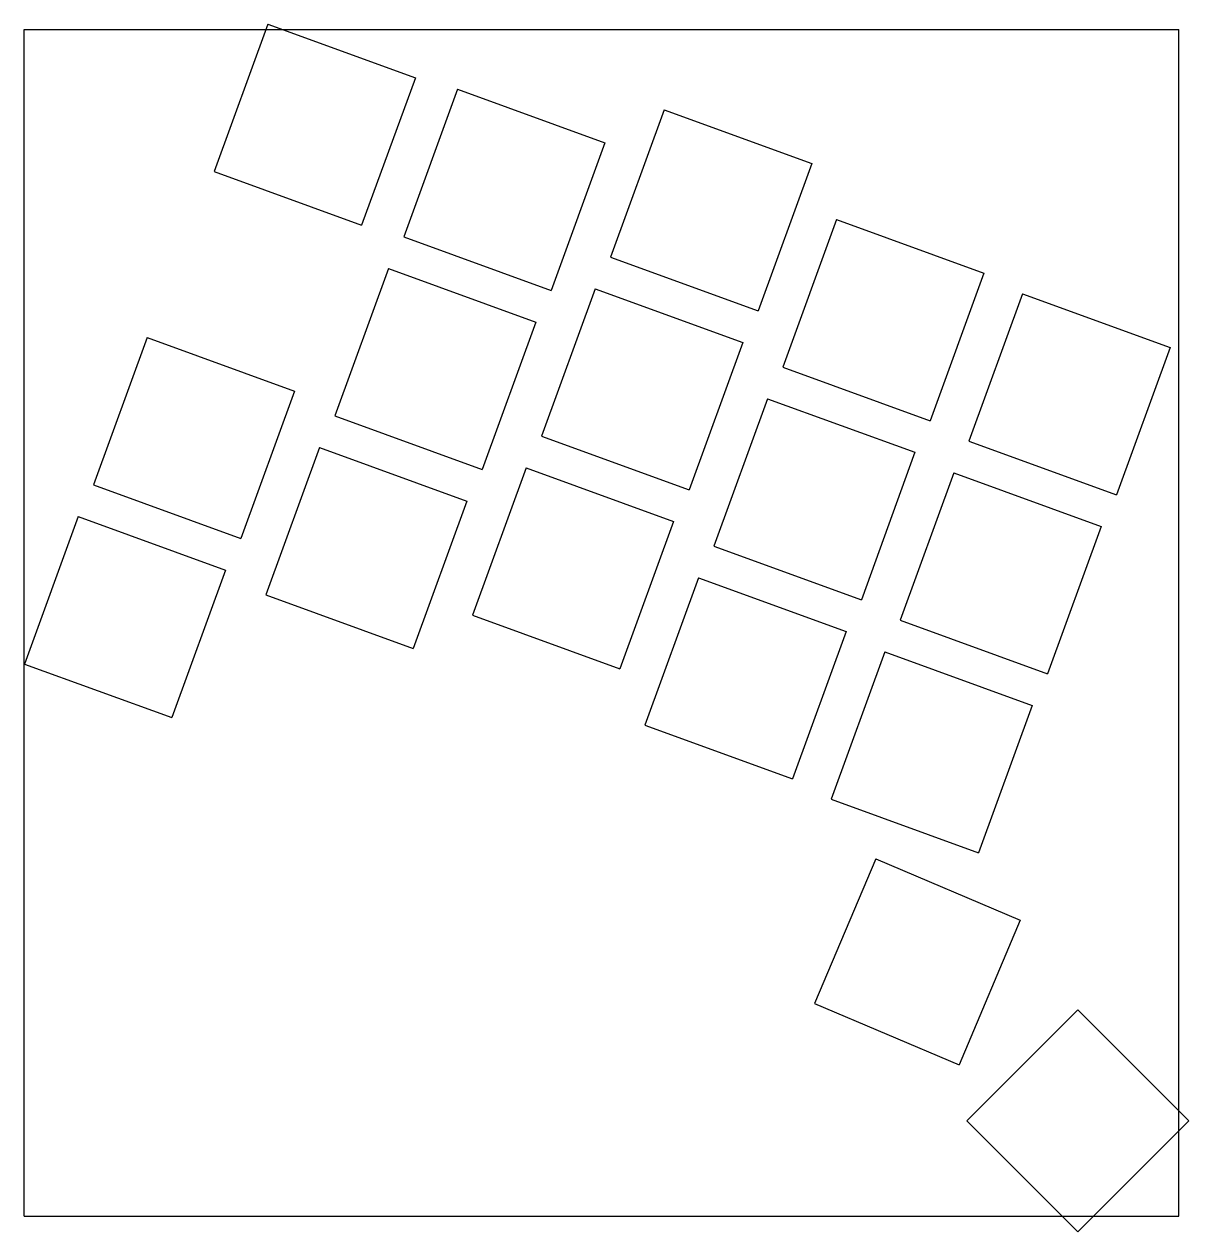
# Model space of a CAD drawing. Header units: millimetres. Extents: x -3 to 100, y -112 to -4.
import ezdxf

# ---------------------------------------------------------------- set-up
doc = ezdxf.new("R2010")
doc.units = ezdxf.units.MM

msp = doc.modelspace()

# ---------------------------------------------------------------- linework, layer by layer
for p, q in [((-3.47, -4.79), (99.55, -4.79)), ((-3.47, -110.68), (-3.47, -4.79)), ((18.27, -4.32), (13.48, -17.47)), ((18.27, -4.32), (31.43, -9.11)), ((99.55, -110.68), (99.55, -4.79)), ((31.43, -9.11), (26.64, -22.26)), ((35.19, -10.13), (30.4, -23.29)), ((35.19, -10.13), (48.34, -14.92)), ((53.64, -11.95), (48.85, -25.11)), ((53.64, -11.95), (66.8, -16.74)), ((48.34, -14.92), (43.55, -28.08)), ((66.8, -16.74), (62.01, -29.9)), ((13.48, -17.47), (26.64, -22.26)), ((69.02, -21.76), (64.23, -34.92)), ((69.02, -21.76), (82.17, -26.55)), ((30.4, -23.29), (43.55, -28.08)), ((48.85, -25.11), (62.01, -29.9)), ((29.03, -26.11), (24.24, -39.26)), ((29.03, -26.11), (42.19, -30.9)), ((82.17, -26.55), (77.38, -39.71)), ((47.48, -27.93), (42.7, -41.08)), ((47.48, -27.93), (60.64, -32.72)), ((85.62, -28.37), (80.83, -41.53)), ((85.62, -28.37), (98.78, -33.16)), ((42.19, -30.9), (37.4, -44.05)), ((7.5, -32.27), (2.71, -45.43)), ((7.5, -32.27), (20.65, -37.06)), ((60.64, -32.72), (55.85, -45.87)), ((98.78, -33.16), (93.99, -46.32)), ((64.23, -34.92), (77.38, -39.71)), ((20.65, -37.06), (15.87, -50.22)), ((62.86, -37.74), (58.07, -50.89)), ((62.86, -37.74), (76.01, -42.52)), ((24.24, -39.26), (37.4, -44.05)), ((42.7, -41.08), (55.85, -45.87)), ((80.83, -41.53), (93.99, -46.32)), ((22.87, -42.08), (18.09, -55.24)), ((22.87, -42.08), (36.03, -46.87)), ((76.01, -42.52), (71.23, -55.68)), ((41.33, -43.9), (36.54, -57.06)), ((41.33, -43.9), (54.48, -48.69)), ((79.47, -44.35), (74.68, -57.51)), ((79.47, -44.35), (92.62, -49.14)), ((2.71, -45.43), (15.87, -50.22)), ((36.03, -46.87), (31.24, -60.03)), ((1.34, -48.25), (-3.45, -61.41)), ((1.34, -48.25), (14.5, -53.04)), ((54.48, -48.69), (49.69, -61.85)), ((92.62, -49.14), (87.83, -62.29)), ((58.07, -50.89), (71.23, -55.68)), ((14.5, -53.04), (9.71, -66.19)), ((56.7, -53.71), (51.91, -66.87)), ((56.7, -53.71), (69.86, -58.5)), ((18.09, -55.24), (31.24, -60.03)), ((36.54, -57.06), (49.69, -61.85)), ((74.68, -57.51), (87.83, -62.29)), ((69.86, -58.5), (65.07, -71.66)), ((73.31, -60.32), (68.52, -73.48)), ((73.31, -60.32), (86.46, -65.11)), ((-3.45, -61.41), (9.71, -66.19)), ((86.46, -65.11), (81.68, -78.27)), ((51.91, -66.87), (65.07, -71.66)), ((68.52, -73.48), (81.68, -78.27)), ((72.52, -78.8), (67.05, -91.69)), ((72.52, -78.8), (85.41, -84.27)), ((85.41, -84.27), (79.94, -97.16)), ((67.05, -91.69), (79.94, -97.16)), ((90.55, -92.28), (80.65, -102.18)), ((90.55, -92.28), (100.45, -102.18)), ((80.65, -102.18), (90.55, -112.08)), ((100.45, -102.18), (90.55, -112.08)), ((-3.47, -110.68), (99.55, -110.68))]:
    msp.add_line(p, q)

doc.saveas('drawing.dxf')
